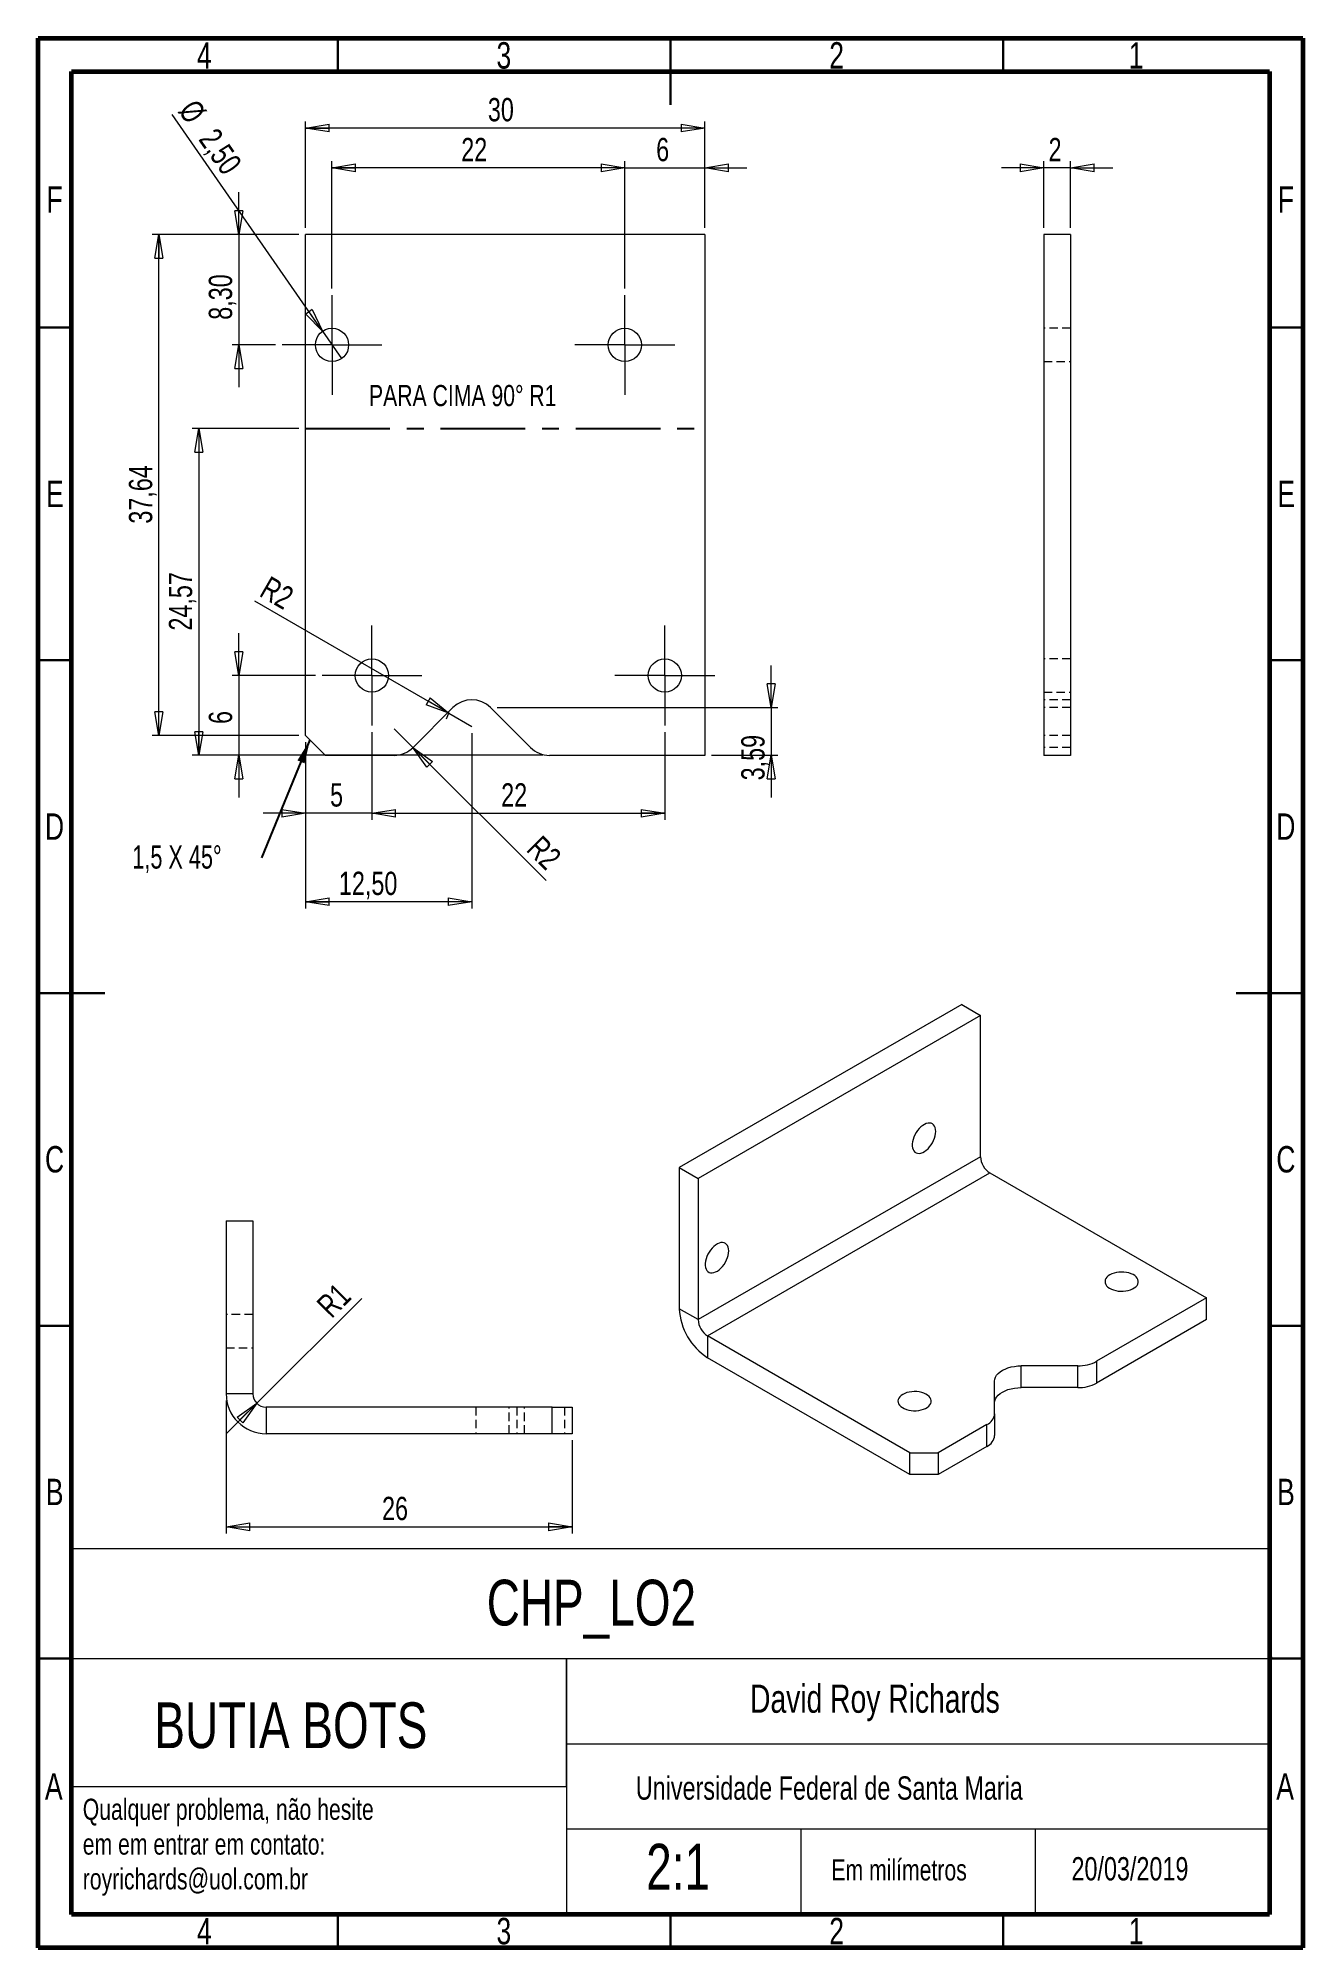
# Model space of a CAD drawing. Header units: millimetres. Extents: x 15 to 205, y 5 to 292.
import ezdxf

# ---------------------------------------------------------------- set-up
doc = ezdxf.new("R2010")
doc.units = ezdxf.units.MM
doc.linetypes.add('CENTERX2', pattern=[20.32, 12.7, -2.54, 2.54, -2.54])
doc.linetypes.add('HIDDEN', pattern=[1.905, 1.27, -0.635])
doc.styles.add('SLDTEXTSTYLE0', font='TXT', dxfattribs={"width": 0.75})
doc.styles.add('SLDTEXTSTYLE1', font='TXT', dxfattribs={"width": 0.694444})
doc.dimstyles.new('SLDDIMSTYLE0', dxfattribs={"dimtxt": 3.5, "dimasz": 3.556, "dimexe": 0, "dimexo": 0.0625, "dimgap": 0.875, "dimtad": 1, "dimlfac": 0.5, "dimrnd": 1e-09, "dimzin": 12, "dimdsep": 46, "dimtxsty": 'SLDTEXTSTYLE0', "dimblk1": 'CLOSED', "dimblk2": 'CLOSED', "dimsah": 1, "dimcen": 0.09, "dimadec": 0, "dimazin": 3, "dimtfac": 1, "dimtofl": 0, "dimtmove": 0, "dimatfit": 3, "dimldrblk": 'CLOSED', "dimfxl": 0, "dimfrac": 2, "dimtolj": 1, "dimtzin": 12, "dimarcsym": 0})
doc.dimstyles.new('SLDDIMSTYLE1', dxfattribs={"dimtxt": 3.5, "dimasz": 3.556, "dimexe": 0, "dimexo": 0.0625, "dimgap": 0.875, "dimtad": 1, "dimlfac": 0.5, "dimrnd": 1e-09, "dimzin": 12, "dimdsep": 46, "dimtxsty": 'SLDTEXTSTYLE0', "dimblk1": 'CLOSED', "dimblk2": 'CLOSED', "dimsah": 1, "dimcen": 0.09, "dimadec": 0, "dimazin": 3, "dimtfac": 1, "dimtmove": 0, "dimatfit": 0, "dimldrblk": 'CLOSED', "dimfxl": 0, "dimfrac": 2, "dimtolj": 1, "dimtzin": 12, "dimarcsym": 0})
doc.dimstyles.new('SLDDIMSTYLE2', dxfattribs={"dimtxt": 3.5, "dimasz": 3.556, "dimexe": 0, "dimexo": 0.0625, "dimgap": 0.875, "dimtad": 1, "dimlfac": 0.5, "dimrnd": 1e-09, "dimzin": 12, "dimdsep": 46, "dimtxsty": 'SLDTEXTSTYLE0', "dimblk1": 'NONE', "dimblk2": 'CLOSED', "dimsah": 1, "dimcen": 0, "dimadec": 0, "dimazin": 3, "dimtfac": 1, "dimtmove": 0, "dimatfit": 3, "dimldrblk": 'NONE', "dimfxl": 0, "dimfrac": 2, "dimtolj": 1, "dimtzin": 12, "dimarcsym": 0})
doc.dimstyles.new('SLDDIMSTYLE3', dxfattribs={"dimtxt": 3.5, "dimasz": 3.556, "dimexe": 0, "dimexo": 0.0625, "dimgap": 0.875, "dimtad": 1, "dimlfac": 0.5, "dimrnd": 1e-09, "dimzin": 12, "dimdsep": 46, "dimtxsty": 'SLDTEXTSTYLE0', "dimblk1": 'CLOSED', "dimblk2": 'CLOSED', "dimsah": 1, "dimcen": 0, "dimadec": 0, "dimazin": 3, "dimtfac": 1, "dimtofl": 0, "dimtmove": 0, "dimatfit": 3, "dimldrblk": 'CLOSED', "dimfxl": 0, "dimfrac": 2, "dimtolj": 1, "dimtzin": 12, "dimarcsym": 0})
doc.dimstyles.new('SLDDIMSTYLE4', dxfattribs={"dimtxt": 0.18, "dimasz": 3.556, "dimexe": 0, "dimexo": 0.0625, "dimgap": 0, "dimtad": 0, "dimtih": 1, "dimtoh": 1, "dimdec": 0, "dimrnd": 1e-09, "dimzin": 0, "dimdsep": 46, "dimtxsty": 'Standard', "dimsah": 1, "dimcen": 0.09, "dimadec": 0, "dimazin": 0, "dimtfac": 3.556, "dimtdec": 0, "dimtofl": 0, "dimtmove": 0, "dimatfit": 3, "dimfxl": 0, "dimfrac": 2, "dimtolj": 1, "dimtzin": 0, "dimarcsym": 0})
doc.dimstyles.new('SLDDIMSTYLE5', dxfattribs={"dimtxt": 3.5, "dimasz": 3.556, "dimexe": 0, "dimexo": 0.0625, "dimgap": 0.875, "dimtad": 1, "dimlfac": 0.5, "dimrnd": 1e-09, "dimzin": 12, "dimdsep": 46, "dimtxsty": 'SLDTEXTSTYLE0', "dimblk1": 'CLOSED', "dimblk2": 'CLOSED', "dimsah": 1, "dimcen": 0, "dimadec": 0, "dimazin": 3, "dimtfac": 1, "dimtofl": 0, "dimtmove": 1, "dimatfit": 3, "dimldrblk": 'CLOSED', "dimfxl": 0, "dimfrac": 2, "dimtolj": 1, "dimtzin": 12, "dimarcsym": 0})

# ---------------------------------------------------------------- blocks, each defined once
blk = doc.blocks.new('SW_NOTE_0')
at = {"color": 0, "linetype": 'Continuous', "lineweight": 0, "char_height": 3.175, "attachment_point": 1, "style": 'SLDTEXTSTYLE0'}
for s, insert in [('Qualquer problema, não hesite', (0, 4.09)), ('em em entrar em contato:', (0, -1.14)), ('royrichards@uol.com.br', (0, -6.37))]:
    blk.add_mtext(s, dxfattribs=dict(at, insert=insert))
blk = doc.blocks.new('_CLOSED')
at = {"color": 0, "linetype": 'ByBlock', "lineweight": -2}
for p, q in [((-1, 0.166667), (0, 0)), ((-1, 0.166667), (-1, -0.166667)), ((0, 0), (-1, -0.166667)), ((0, 0), (-1, 0))]:
    blk.add_line(p, q, dxfattribs=at)
blk = doc.blocks.new('_D')
at = {"color": 7, "linetype": 'Continuous', "lineweight": 0}
for p, q in [((55.14, 263.5), (55.14, 279.5)), ((115.14, 278.5), (55.14, 278.5)), ((115.14, 263.5), (115.14, 279.5))]:
    blk.add_line(p, q, dxfattribs=at)
at = {"color": 7, "linetype": 'Continuous', "lineweight": 0, "xscale": 3.556, "yscale": 3.556, "rotation": 180.0000000000004}
blk.add_blockref('_CLOSED', (55.14, 278.5, 3), dxfattribs=at)
at = {"color": 7, "linetype": 'Continuous', "lineweight": 0, "xscale": 3.556, "yscale": 3.556}
blk.add_blockref('_CLOSED', (115.14, 278.5, 3), dxfattribs=at)
at = {"color": 7, "linetype": 'Continuous', "lineweight": 0, "insert": (82.56, 283.01), "char_height": 3.5, "attachment_point": 1, "style": 'SLDTEXTSTYLE0'}
blk.add_mtext('30', dxfattribs=at)
blk = doc.blocks.new('_D_1')
at = {"color": 7, "linetype": 'Continuous', "lineweight": 0}
for p, q in [((103.14, 254.4), (103.14, 273.5)), ((115.14, 263.5), (115.14, 273.5)), ((103.14, 272.5), (96.79, 272.5)), ((103.14, 272.5), (115.14, 272.5)), ((115.14, 272.5), (121.49, 272.5))]:
    blk.add_line(p, q, dxfattribs=at)
at = {"color": 7, "linetype": 'Continuous', "lineweight": 0, "xscale": 3.556, "yscale": 3.556}
blk.add_blockref('_CLOSED', (103.14, 272.5, 3), dxfattribs=at)
at = {"color": 7, "linetype": 'Continuous', "lineweight": 0, "xscale": 3.556, "yscale": 3.556, "rotation": 180.0000000000004}
blk.add_blockref('_CLOSED', (115.14, 272.5, 3), dxfattribs=at)
at = {"color": 7, "linetype": 'Continuous', "lineweight": 0, "insert": (107.85, 277.01), "char_height": 3.5, "attachment_point": 1, "style": 'SLDTEXTSTYLE0'}
blk.add_mtext('6', dxfattribs=at)
blk = doc.blocks.new('_D_2')
at = {"color": 7, "linetype": 'Continuous', "lineweight": 0}
for p, q in [((59.14, 254.4), (59.14, 273.5)), ((103.14, 254.4), (103.14, 273.5)), ((103.14, 272.5), (59.14, 272.5))]:
    blk.add_line(p, q, dxfattribs=at)
at = {"color": 7, "linetype": 'Continuous', "lineweight": 0, "xscale": 3.556, "yscale": 3.556, "rotation": 180.0000000000004}
blk.add_blockref('_CLOSED', (59.14, 272.5, 3), dxfattribs=at)
at = {"color": 7, "linetype": 'Continuous', "lineweight": 0, "xscale": 3.556, "yscale": 3.556}
blk.add_blockref('_CLOSED', (103.14, 272.5, 3), dxfattribs=at)
at = {"color": 7, "linetype": 'Continuous', "lineweight": 0, "insert": (78.56, 277.01), "char_height": 3.5, "attachment_point": 1, "style": 'SLDTEXTSTYLE0'}
blk.add_mtext('22', dxfattribs=at)
blk = doc.blocks.new('_D_3')
at = {"color": 7, "linetype": 'Continuous', "lineweight": 0}
for p, q in [((45.14, 262.5), (45.14, 268.85)), ((54.14, 262.5), (44.14, 262.5)), ((45.14, 262.5), (45.14, 245.9)), ((50.64, 245.9), (44.14, 245.9)), ((45.14, 245.9), (45.14, 239.55))]:
    blk.add_line(p, q, dxfattribs=at)
at = {"color": 7, "linetype": 'Continuous', "lineweight": 0, "xscale": 3.556, "yscale": 3.556}
for p, rotation in [((45.14, 262.5, 3), 270.0000000000004), ((45.14, 245.9, 3), 90.0000000000004)]:
    blk.add_blockref('_CLOSED', p, dxfattribs=dict(at, rotation=rotation))
at = {"color": 7, "linetype": 'Continuous', "lineweight": 0, "insert": (40.63, 249.68), "char_height": 3.5, "attachment_point": 1, "rotation": 90, "style": 'SLDTEXTSTYLE0'}
blk.add_mtext('8,30', dxfattribs=at)
blk = doc.blocks.new('_D_4')
at = {"color": 7, "linetype": 'Continuous', "lineweight": 0}
for p, q in [((54.14, 262.5), (32.14, 262.5)), ((33.14, 187.22), (33.14, 262.5)), ((54.14, 187.22), (32.14, 187.22))]:
    blk.add_line(p, q, dxfattribs=at)
at = {"color": 7, "linetype": 'Continuous', "lineweight": 0, "xscale": 3.556, "yscale": 3.556}
for p, rotation in [((33.14, 262.5, 3), 90.0000000000004), ((33.14, 187.22, 3), 270.0000000000004)]:
    blk.add_blockref('_CLOSED', p, dxfattribs=dict(at, rotation=rotation))
at = {"color": 7, "linetype": 'Continuous', "lineweight": 0, "insert": (28.63, 219.04), "char_height": 3.5, "attachment_point": 1, "rotation": 90, "style": 'SLDTEXTSTYLE0'}
blk.add_mtext('37,64', dxfattribs=at)
blk = doc.blocks.new('_D_5')
at = {"color": 7, "linetype": 'Continuous', "lineweight": 0}
for p, q in [((54.14, 233.36), (38.14, 233.36)), ((39.14, 233.36), (39.14, 184.22)), ((90.8, 184.22), (38.14, 184.22))]:
    blk.add_line(p, q, dxfattribs=at)
at = {"color": 7, "linetype": 'Continuous', "lineweight": 0, "xscale": 3.556, "yscale": 3.556}
for p, rotation in [((39.14, 233.36, 3), 90.0000000000004), ((39.14, 184.22, 3), 270.0000000000004)]:
    blk.add_blockref('_CLOSED', p, dxfattribs=dict(at, rotation=rotation))
at = {"color": 7, "linetype": 'Continuous', "lineweight": 0, "insert": (34.63, 202.97), "char_height": 3.5, "attachment_point": 1, "rotation": 90, "style": 'SLDTEXTSTYLE0'}
blk.add_mtext('24,57', dxfattribs=at)
blk = doc.blocks.new('_D_6')
at = {"color": 7, "linetype": 'Continuous', "lineweight": 0}
for p, q in [((65.14, 187.72), (65.14, 174.51)), ((109.14, 187.72), (109.14, 174.51)), ((65.14, 175.51), (109.14, 175.51))]:
    blk.add_line(p, q, dxfattribs=at)
at = {"color": 7, "linetype": 'Continuous', "lineweight": 0, "xscale": 3.556, "yscale": 3.556, "rotation": 180.0000000000004}
blk.add_blockref('_CLOSED', (65.14, 175.51, 3), dxfattribs=at)
at = {"color": 7, "linetype": 'Continuous', "lineweight": 0, "xscale": 3.556, "yscale": 3.556}
blk.add_blockref('_CLOSED', (109.14, 175.51, 3), dxfattribs=at)
at = {"color": 7, "linetype": 'Continuous', "lineweight": 0, "insert": (84.56, 180.02), "char_height": 3.5, "attachment_point": 1, "style": 'SLDTEXTSTYLE0'}
blk.add_mtext('22', dxfattribs=at)
blk = doc.blocks.new('_D_7')
at = {"color": 7, "linetype": 'Continuous', "lineweight": 0}
for p, q in [((65.14, 187.72), (65.14, 174.51)), ((55.14, 186.22), (55.14, 174.51)), ((55.14, 175.51), (48.79, 175.51)), ((65.14, 175.51), (55.14, 175.51)), ((65.14, 175.51), (71.49, 175.51))]:
    blk.add_line(p, q, dxfattribs=at)
at = {"color": 7, "linetype": 'Continuous', "lineweight": 0, "xscale": 3.556, "yscale": 3.556}
blk.add_blockref('_CLOSED', (55.14, 175.51, 3), dxfattribs=at)
at = {"color": 7, "linetype": 'Continuous', "lineweight": 0, "xscale": 3.556, "yscale": 3.556, "rotation": 180.0000000000004}
blk.add_blockref('_CLOSED', (65.14, 175.51, 3), dxfattribs=at)
at = {"color": 7, "linetype": 'Continuous', "lineweight": 0, "insert": (58.85, 180.02), "char_height": 3.5, "attachment_point": 1, "style": 'SLDTEXTSTYLE0'}
blk.add_mtext('5', dxfattribs=at)
blk = doc.blocks.new('_D_8')
at = {"color": 7, "linetype": 'Continuous', "lineweight": 0}
for p, q in [((45.14, 196.22), (45.14, 202.57)), ((56.64, 196.22), (44.14, 196.22)), ((45.14, 196.22), (45.14, 184.22)), ((90.8, 184.22), (44.14, 184.22)), ((45.14, 184.22), (45.14, 177.87))]:
    blk.add_line(p, q, dxfattribs=at)
at = {"color": 7, "linetype": 'Continuous', "lineweight": 0, "xscale": 3.556, "yscale": 3.556}
for p, rotation in [((45.14, 196.22, 3), 270.0000000000004), ((45.14, 184.22, 3), 90.0000000000004)]:
    blk.add_blockref('_CLOSED', p, dxfattribs=dict(at, rotation=rotation))
at = {"color": 7, "linetype": 'Continuous', "lineweight": 0, "insert": (40.63, 188.93), "char_height": 3.5, "attachment_point": 1, "rotation": 90, "style": 'SLDTEXTSTYLE0'}
blk.add_mtext('6', dxfattribs=at)
blk = doc.blocks.new('_D_9')
at = {"color": 7, "linetype": 'Continuous', "lineweight": 0}
for q in [(35.12, 280.52), (60.57, 243.85)]:
    blk.add_line((57.72, 247.96), q, dxfattribs=at)
at = {"color": 7, "linetype": 'Continuous', "lineweight": 0, "xscale": 3.556, "yscale": 3.556, "rotation": 304.7566631113198}
blk.add_blockref('_CLOSED', (57.72, 247.96, 3), dxfattribs=at)
at = {"color": 7, "linetype": 'Continuous', "lineweight": 0, "char_height": 3.5, "attachment_point": 1, "rotation": 304.7567, "style": 'SLDTEXTSTYLE0'}
for s, insert in [('%%c', (38.82, 283.09)), ('2,50', (41.87, 278.78))]:
    blk.add_mtext(s, dxfattribs=dict(at, insert=insert))
blk = doc.blocks.new('_NONE')
blk = doc.blocks.new('_D_10')
at = {"color": 7, "linetype": 'Continuous', "lineweight": 0}
for q in [(68.48, 188.22), (91.31, 165.39)]:
    blk.add_line((71.31, 185.39), q, dxfattribs=at)
at = {"color": 7, "linetype": 'Continuous', "lineweight": 0, "xscale": 3.556, "yscale": 3.556, "rotation": 135.0000000000001}
blk.add_blockref('_CLOSED', (71.31, 185.39, 3), dxfattribs=at)
at = {"color": 7, "linetype": 'Continuous', "lineweight": 0, "insert": (90.66, 172.41), "char_height": 3.5, "attachment_point": 1, "rotation": 315, "style": 'SLDTEXTSTYLE0'}
blk.add_mtext('R2', dxfattribs=at)
blk = doc.blocks.new('_D_11')
at = {"color": 7, "linetype": 'Continuous', "lineweight": 0}
for q in [(47.54, 207.38), (80.14, 188.56)]:
    blk.add_line((76.68, 190.56), q, dxfattribs=at)
blk.add_arc((80.14, 188.56), 4, 149.0362, 164.0362, dxfattribs=at)
at = {"color": 7, "linetype": 'Continuous', "lineweight": 0, "xscale": 3.556, "yscale": 3.556, "rotation": 330.0000000000009}
blk.add_blockref('_CLOSED', (76.68, 190.56, 3), dxfattribs=at)
at = {"color": 7, "linetype": 'Continuous', "lineweight": 0, "insert": (49.8, 211.28), "char_height": 3.5, "attachment_point": 1, "rotation": 330, "style": 'SLDTEXTSTYLE0'}
blk.add_mtext('R2', dxfattribs=at)
blk = doc.blocks.new('_D_12')
at = {"color": 7, "linetype": 'Continuous', "lineweight": 0}
for p, q in [((125.14, 191.39), (125.14, 197.74)), ((83.97, 191.39), (126.14, 191.39)), ((125.14, 191.39), (125.14, 184.22)), ((116.14, 184.22), (126.14, 184.22)), ((125.14, 184.22), (125.14, 177.87))]:
    blk.add_line(p, q, dxfattribs=at)
at = {"color": 7, "linetype": 'Continuous', "lineweight": 0, "xscale": 3.556, "yscale": 3.556}
for p, rotation in [((125.14, 191.39, 3), 270.0000000000004), ((125.14, 184.22, 3), 90.0000000000004)]:
    blk.add_blockref('_CLOSED', p, dxfattribs=dict(at, rotation=rotation))
at = {"color": 7, "linetype": 'Continuous', "lineweight": 0, "insert": (120.63, 180.46), "char_height": 3.5, "attachment_point": 1, "rotation": 90, "style": 'SLDTEXTSTYLE0'}
blk.add_mtext('3,59', dxfattribs=at)
blk = doc.blocks.new('_D_13')
at = {"color": 7, "linetype": 'Continuous', "lineweight": 0}
for p, q in [((80.14, 187.56), (80.14, 161.22)), ((55.14, 186.22), (55.14, 161.22)), ((80.14, 162.22), (55.14, 162.22))]:
    blk.add_line(p, q, dxfattribs=at)
at = {"color": 7, "linetype": 'Continuous', "lineweight": 0, "xscale": 3.556, "yscale": 3.556, "rotation": 180.0000000000004}
blk.add_blockref('_CLOSED', (55.14, 162.22, 3), dxfattribs=at)
at = {"color": 7, "linetype": 'Continuous', "lineweight": 0, "xscale": 3.556, "yscale": 3.556}
blk.add_blockref('_CLOSED', (80.14, 162.22, 3), dxfattribs=at)
at = {"color": 7, "linetype": 'Continuous', "lineweight": 0, "insert": (60.18, 166.73), "char_height": 3.5, "attachment_point": 1, "style": 'SLDTEXTSTYLE0'}
blk.add_mtext('12,50', dxfattribs=at)
blk = doc.blocks.new('SW_NOTE_1')
at = {"color": 0, "linetype": 'Continuous', "lineweight": 0, "insert": (-19.42, 1.87), "char_height": 3.5, "attachment_point": 1, "style": 'SLDTEXTSTYLE1'}
blk.add_mtext('1,5 X 45°', dxfattribs=at)
blk = doc.blocks.new('SW_CENTERMARKSYMBOL_0')
at = {"color": 0, "linetype": 'Continuous', "lineweight": 0}
for p, q in [((0, 5), (0, 7.5)), ((0, 0), (0, 5)), ((-5, 0), (-7.5, 0)), ((0, 0), (-5, 0)), ((0, 0), (0, -5)), ((0, 0), (5, 0)), ((5, 0), (7.5, 0)), ((0, -5), (0, -7.5))]:
    blk.add_line(p, q, dxfattribs=at)
blk = doc.blocks.new('SW_CENTERMARKSYMBOL_1')
at = {"color": 0, "linetype": 'Continuous', "lineweight": 0}
for p, q in [((0, 5), (0, 7.5)), ((0, 0), (0, 5)), ((-5, 0), (-7.5, 0)), ((0, 0), (-5, 0)), ((0, 0), (0, -5)), ((0, 0), (5, 0)), ((5, 0), (7.5, 0)), ((0, -5), (0, -7.5))]:
    blk.add_line(p, q, dxfattribs=at)
blk = doc.blocks.new('SW_CENTERMARKSYMBOL_2')
at = {"color": 0, "linetype": 'Continuous', "lineweight": 0}
for p, q in [((0, 5), (0, 7.5)), ((0, 0), (0, 5)), ((-5, 0), (-7.5, 0)), ((0, 0), (-5, 0)), ((0, 0), (0, -5)), ((0, 0), (5, 0)), ((5, 0), (7.5, 0)), ((0, -5), (0, -7.5))]:
    blk.add_line(p, q, dxfattribs=at)
blk = doc.blocks.new('SW_CENTERMARKSYMBOL_3')
at = {"color": 0, "linetype": 'Continuous', "lineweight": 0}
for p, q in [((0, 5), (0, 7.5)), ((0, 0), (0, 5)), ((-5, 0), (-7.5, 0)), ((0, 0), (-5, 0)), ((0, 0), (0, -5)), ((0, 0), (5, 0)), ((5, 0), (7.5, 0)), ((0, -5), (0, -7.5))]:
    blk.add_line(p, q, dxfattribs=at)
blk = doc.blocks.new('SW_CENTERMARKSYMBOL_4')
at = {"color": 0, "linetype": 'Continuous', "lineweight": 0}
for p, q in [((0, 5), (0, 7.5)), ((0, 0), (0, 5)), ((-5, 0), (-7.5, 0)), ((0, 0), (-5, 0)), ((0, 0), (0, -5)), ((0, 0), (5, 0)), ((5, 0), (7.5, 0)), ((0, -5), (0, -7.5))]:
    blk.add_line(p, q, dxfattribs=at)
blk = doc.blocks.new('SW_CENTERMARKSYMBOL_5')
at = {"color": 0, "linetype": 'Continuous', "lineweight": 0}
for p, q in [((0, 5), (0, 7.5)), ((0, 0), (0, 5)), ((-5, 0), (-7.5, 0)), ((0, 0), (-5, 0)), ((0, 0), (0, -5)), ((0, 0), (5, 0)), ((5, 0), (7.5, 0)), ((0, -5), (0, -7.5))]:
    blk.add_line(p, q, dxfattribs=at)
blk = doc.blocks.new('SW_CENTERMARKSYMBOL_6')
at = {"color": 0, "linetype": 'Continuous', "lineweight": 0}
for p, q in [((0, 5), (0, 7.5)), ((0, 0), (0, 5)), ((-5, 0), (-7.5, 0)), ((0, 0), (-5, 0)), ((0, 0), (0, -5)), ((0, 0), (5, 0)), ((5, 0), (7.5, 0)), ((0, -5), (0, -7.5))]:
    blk.add_line(p, q, dxfattribs=at)
blk = doc.blocks.new('SW_CENTERMARKSYMBOL_7')
at = {"color": 0, "linetype": 'Continuous', "lineweight": 0}
for p, q in [((0, 5), (0, 7.5)), ((0, 0), (0, 5)), ((-5, 0), (-7.5, 0)), ((0, 0), (-5, 0)), ((0, 0), (0, -5)), ((0, 0), (5, 0)), ((5, 0), (7.5, 0)), ((0, -5), (0, -7.5))]:
    blk.add_line(p, q, dxfattribs=at)
blk = doc.blocks.new('_D_14')
at = {"color": 7, "linetype": 'Continuous', "lineweight": 0}
for p, q in [((166.1, 263.5), (166.1, 273.5)), ((170.1, 263.5), (170.1, 273.5)), ((166.1, 272.5), (159.75, 272.5)), ((170.1, 272.5), (166.1, 272.5)), ((170.1, 272.5), (176.45, 272.5))]:
    blk.add_line(p, q, dxfattribs=at)
at = {"color": 7, "linetype": 'Continuous', "lineweight": 0, "xscale": 3.556, "yscale": 3.556}
blk.add_blockref('_CLOSED', (166.1, 272.5), dxfattribs=at)
at = {"color": 7, "linetype": 'Continuous', "lineweight": 0, "xscale": 3.556, "yscale": 3.556, "rotation": 180.0000000000004}
blk.add_blockref('_CLOSED', (170.1, 272.5), dxfattribs=at)
at = {"color": 7, "linetype": 'Continuous', "lineweight": 0, "insert": (166.8, 277.01), "char_height": 3.5, "attachment_point": 1, "style": 'SLDTEXTSTYLE0'}
blk.add_mtext('2', dxfattribs=at)
blk = doc.blocks.new('_D_15')
at = {"color": 7, "linetype": 'Continuous', "lineweight": 0}
for q in [(63.62, 102.6), (43.33, 82.37)]:
    blk.add_line((47.83, 86.85), q, dxfattribs=at)
at = {"color": 7, "linetype": 'Continuous', "lineweight": 0, "xscale": 3.556, "yscale": 3.556, "rotation": 44.91459575576875}
blk.add_blockref('_CLOSED', (47.83, 86.85), dxfattribs=at)
at = {"color": 7, "linetype": 'Continuous', "lineweight": 0, "insert": (56.59, 101.95), "char_height": 3.5, "attachment_point": 1, "rotation": 45, "style": 'SLDTEXTSTYLE0'}
blk.add_mtext('R1', dxfattribs=at)
blk = doc.blocks.new('_D_16')
at = {"color": 7, "linetype": 'Continuous', "lineweight": 0}
for p, q in [((43.24, 87.27), (43.24, 67.27)), ((95.24, 81.27), (95.24, 67.27)), ((43.24, 68.27), (95.24, 68.27))]:
    blk.add_line(p, q, dxfattribs=at)
at = {"color": 7, "linetype": 'Continuous', "lineweight": 0, "xscale": 3.556, "yscale": 3.556, "rotation": 180.0000000000004}
blk.add_blockref('_CLOSED', (43.24, 68.27), dxfattribs=at)
at = {"color": 7, "linetype": 'Continuous', "lineweight": 0, "xscale": 3.556, "yscale": 3.556}
blk.add_blockref('_CLOSED', (95.24, 68.27), dxfattribs=at)
at = {"color": 7, "linetype": 'Continuous', "lineweight": 0, "insert": (66.66, 72.78), "char_height": 3.5, "attachment_point": 1, "style": 'SLDTEXTSTYLE0'}
blk.add_mtext('26', dxfattribs=at)

msp = doc.modelspace()

# ---------------------------------------------------------------- linework, layer by layer
at = {"color": 7, "linetype": 'Continuous', "lineweight": 60}
for p, q in [((15, 5), (15, 292)), ((15, 292), (205, 292)), ((205, 292), (205, 5)), ((20, 10), (20, 287)), ((20, 287), (200, 287)), ((200, 287), (200, 10)), ((200, 10), (20, 10)), ((205, 5), (15, 5))]:
    msp.add_line(p, q, dxfattribs=at)
at = {"color": 7, "linetype": 'Continuous', "lineweight": 30}
for p, q in [((60, 287), (60, 292)), ((110, 292), (110, 282)), ((110, 287), (110, 292)), ((160, 287), (160, 292)), ((20, 248.5), (15, 248.5)), ((200, 248.5), (205, 248.5)), ((20, 198.5), (15, 198.5)), ((200, 198.5), (205, 198.5)), ((15, 148.5), (25, 148.5)), ((20, 148.5), (15, 148.5)), ((205, 148.5), (195, 148.5)), ((200, 148.5), (205, 148.5)), ((20, 98.5), (15, 98.5)), ((200, 98.5), (205, 98.5)), ((20, 48.5), (15, 48.5)), ((200, 48.5), (205, 48.5)), ((60, 10), (60, 5)), ((110, 10), (110, 5)), ((160, 10), (160, 5))]:
    msp.add_line(p, q, dxfattribs=at)
at = {"color": 7, "linetype": 'Continuous', "lineweight": 15}
for p, q in [((55.142, 187.218), (55.142, 262.501)), ((115.142, 262.501), (55.142, 262.501)), ((115.142, 262.501), (115.142, 184.218)), ((166.096, 262.501), (166.096, 184.218)), ((170.096, 262.501), (166.096, 262.501)), ((170.096, 262.501), (170.096, 184.218)), ((77.313, 191.39), (71.313, 185.39)), ((88.97, 185.39), (82.97, 191.39)), ((55.142, 187.218), (58.142, 184.218)), ((68.485, 184.218), (58.142, 184.218)), ((115.142, 184.218), (91.799, 184.218)), ((170.096, 184.218), (166.096, 184.218)), ((153.749, 146.761), (111.322, 122.269)), ((153.749, 146.761), (156.577, 145.129)), ((156.577, 145.129), (114.151, 120.636)), ((156.577, 123.899), (156.577, 145.129)), ((156.577, 123.899), (114.151, 99.406)), ((111.322, 122.269), (114.151, 120.636)), ((111.322, 122.269), (111.322, 101.039)), ((114.151, 120.636), (114.151, 99.406)), ((115.565, 96.957), (157.991, 121.449)), ((157.991, 121.449), (190.518, 102.672)), ((43.241, 114.268), (47.241, 114.268)), ((43.241, 114.268), (43.241, 88.268)), ((47.241, 114.268), (47.241, 88.268)), ((114.151, 99.406), (111.322, 101.039)), ((190.518, 102.672), (174.012, 93.143)), ((190.518, 99.406), (190.518, 102.672)), ((190.518, 99.406), (174.012, 89.877)), ((145.971, 79.404), (115.565, 96.957)), ((115.565, 96.957), (115.565, 93.691)), ((145.971, 76.138), (115.565, 93.691)), ((171.184, 92.467), (162.698, 92.467)), ((162.698, 89.2), (162.698, 92.467)), ((171.184, 89.2), (171.184, 92.467)), ((174.012, 93.143), (174.012, 89.877)), ((158.698, 85.259), (158.698, 90.157)), ((171.184, 89.2), (162.698, 89.2)), ((47.241, 88.268), (43.241, 88.268)), ((49.241, 86.268), (49.241, 82.268)), ((92.241, 86.268), (49.241, 86.268)), ((92.241, 82.268), (92.241, 86.268)), ((92.241, 86.268), (95.241, 86.268)), ((95.241, 86.268), (95.241, 82.268)), ((157.527, 83.626), (150.213, 79.404)), ((157.527, 80.36), (157.527, 83.626)), ((158.698, 85.259), (158.698, 81.993)), ((92.241, 82.268), (49.241, 82.268)), ((95.241, 82.268), (92.241, 82.268)), ((157.527, 80.36), (150.213, 76.138)), ((145.971, 79.404), (150.213, 79.404)), ((145.971, 76.138), (145.971, 79.404)), ((150.213, 79.404), (150.213, 76.138)), ((150.213, 76.138), (145.971, 76.138))]:
    msp.add_line(p, q, dxfattribs=at)
at = {"color": 7, "linetype": 'HIDDEN', "lineweight": 0}
for p, q in [((170.096, 248.401), (166.096, 248.401)), ((166.096, 243.401), (170.096, 243.401)), ((170.096, 198.718), (166.096, 198.718)), ((166.096, 193.718), (170.096, 193.718)), ((170.096, 192.561), (166.096, 192.561)), ((170.096, 191.39), (166.096, 191.39)), ((170.096, 187.218), (166.096, 187.218)), ((170.096, 185.39), (166.096, 185.39)), ((47.241, 100.168), (43.241, 100.168)), ((43.241, 95.168), (47.241, 95.168)), ((80.741, 86.268), (80.741, 82.268)), ((85.741, 82.268), (85.741, 86.268)), ((86.898, 86.268), (86.898, 82.268)), ((88.07, 82.268), (88.07, 86.268)), ((94.07, 86.268), (94.07, 82.268))]:
    msp.add_line(p, q, dxfattribs=at)
at = {"color": 7, "linetype": 'CENTERX2'}
msp.add_line((55.142, 233.36), (115.142, 233.36), dxfattribs=at)
at = {"color": 7, "linetype": 'Continuous', "lineweight": 0}
for p, q in [((20, 65), (200, 65)), ((20, 48.5), (200, 48.5)), ((94.374, 29.25), (94.374, 48.5)), ((94.374, 48.5), (94.374, 10)), ((200, 48.5), (200.442, 48.669)), ((94.374, 35.667), (200, 35.667)), ((200, 35.667), (200, 22.837)), ((20, 29.25), (94.374, 29.25)), ((200, 22.837), (94.374, 22.837)), ((129.584, 22.837), (129.584, 10)), ((164.794, 22.837), (164.794, 10))]:
    msp.add_line(p, q, dxfattribs=at)
at = {"color": 7, "linetype": 'Continuous', "lineweight": 15, "flags": 128}
for points in [[(149.86, 127.696), (149.839, 127.996), (149.777, 128.264), (149.676, 128.496), (149.538, 128.685), (149.366, 128.826), (149.163, 128.918), (148.936, 128.956), (148.689, 128.942), (148.428, 128.874), (148.16, 128.755), (147.889, 128.586), (147.623, 128.374), (147.369, 128.121), (147.131, 127.834), (146.916, 127.521), (146.728, 127.187), (146.572, 126.842), (146.452, 126.492), (146.371, 126.147), (146.329, 125.814), (146.329, 125.502), (146.371, 125.217), (146.452, 124.966), (146.572, 124.755), (146.728, 124.59), (146.916, 124.473), (147.131, 124.407), (147.369, 124.395), (147.623, 124.437), (147.889, 124.531), (148.16, 124.675), (148.428, 124.866), (148.689, 125.099), (148.936, 125.37), (149.163, 125.671), (149.366, 125.995), (149.538, 126.336), (149.676, 126.684), (149.777, 127.033), (149.839, 127.373), (149.86, 127.696)], [(118.747, 109.735), (118.726, 110.035), (118.665, 110.304), (118.563, 110.535), (118.425, 110.724), (118.253, 110.865), (118.051, 110.957), (117.824, 110.996), (117.577, 110.981), (117.316, 110.913), (117.047, 110.794), (116.776, 110.625), (116.511, 110.413), (116.256, 110.16), (116.018, 109.873), (115.803, 109.56), (115.615, 109.226), (115.46, 108.881), (115.34, 108.531), (115.258, 108.186), (115.217, 107.853), (115.217, 107.541), (115.258, 107.256), (115.34, 107.005), (115.46, 106.794), (115.615, 106.629), (115.803, 106.512), (116.018, 106.446), (116.256, 106.434), (116.511, 106.476), (116.776, 106.57), (117.047, 106.714), (117.316, 106.905), (117.577, 107.138), (117.824, 107.409), (118.051, 107.71), (118.253, 108.034), (118.425, 108.375), (118.563, 108.723), (118.665, 109.072), (118.726, 109.412), (118.747, 109.735)], [(176.023, 106.141), (175.773, 105.974), (175.572, 105.786), (175.422, 105.583), (175.327, 105.369), (175.291, 105.149), (175.313, 104.928), (175.393, 104.712), (175.529, 104.505), (175.718, 104.313), (175.956, 104.14), (176.237, 103.99), (176.554, 103.866), (176.9, 103.772), (177.267, 103.71), (177.647, 103.68), (178.029, 103.684), (178.406, 103.722), (178.769, 103.793), (179.109, 103.895), (179.418, 104.025), (179.688, 104.182), (179.914, 104.36), (180.091, 104.556), (180.213, 104.765), (180.279, 104.983), (180.286, 105.204), (180.235, 105.423), (180.127, 105.635), (179.963, 105.835), (179.749, 106.018), (179.489, 106.18), (179.189, 106.317), (178.856, 106.426), (178.499, 106.505), (178.125, 106.551), (177.742, 106.564), (177.361, 106.543), (176.99, 106.488), (176.638, 106.402), (176.313, 106.285), (176.023, 106.141)], [(158.698, 90.157), (158.733, 90.459), (158.835, 90.755), (159.003, 91.041), (159.234, 91.312), (159.525, 91.563), (159.87, 91.79), (160.263, 91.989), (160.698, 92.157), (161.168, 92.291), (161.663, 92.388), (162.176, 92.447), (162.698, 92.467)], [(158.698, 86.891), (158.733, 87.193), (158.835, 87.489), (159.003, 87.775), (159.234, 88.046), (159.525, 88.297), (159.87, 88.524), (160.263, 88.723), (160.698, 88.891), (161.168, 89.025), (161.663, 89.122), (162.176, 89.181), (162.698, 89.2)], [(144.91, 88.18), (144.661, 88.013), (144.459, 87.825), (144.309, 87.622), (144.215, 87.408), (144.178, 87.188), (144.2, 86.967), (144.28, 86.751), (144.416, 86.544), (144.606, 86.352), (144.843, 86.179), (145.124, 86.029), (145.441, 85.906), (145.788, 85.811), (146.155, 85.749), (146.534, 85.719), (146.917, 85.723), (147.294, 85.761), (147.656, 85.832), (147.996, 85.934), (148.305, 86.064), (148.576, 86.221), (148.802, 86.399), (148.978, 86.595), (149.1, 86.804), (149.166, 87.022), (149.173, 87.243), (149.122, 87.462), (149.014, 87.674), (148.851, 87.874), (148.636, 88.057), (148.376, 88.219), (148.076, 88.356), (147.744, 88.465), (147.386, 88.544), (147.012, 88.59), (146.63, 88.603), (146.249, 88.582), (145.878, 88.527), (145.526, 88.441), (145.2, 88.324), (144.91, 88.18)]]:
    msp.add_lwpolyline(points, dxfattribs=at)
at = {"color": 7, "linetype": 'Continuous', "lineweight": 15}
for centre in [(59.142, 245.901), (103.142, 245.901), (65.142, 196.218), (109.142, 196.218)]:
    msp.add_circle(centre, 2.5, dxfattribs=at)
for centre, radius, start, end in [((80.142, 188.561), 4, 45, 135), ((68.485, 188.218), 4, 270, 315), ((91.799, 188.218), 4, 225, 270), ((159.635, 124.031), 3.06, 182.4764, 237.5236), ((120.509, 101.444), 9.196, 182.52416, 237.47584), ((117.208, 99.539), 3.06, 182.4763, 237.5237), ((171.299, 98.237), 5.772, 268.8559, 298.04024), ((171.299, 94.971), 5.772, 268.8559, 298.04024), ((49.241, 88.268), 6, 180, 270), ((49.241, 88.268), 2, 180, 270), ((156.697, 85.459), 2.012, 294.37466, 354.3052), ((156.697, 82.192), 2.012, 294.37466, 354.3052)]:
    msp.add_arc(centre, radius, start, end, dxfattribs=at)

# ---------------------------------------------------------------- block references
at = {"color": 7, "linetype": 'Continuous', "lineweight": 0}
for name, p in [('SW_CENTERMARKSYMBOL_2', (59.142, 245.901)), ('SW_CENTERMARKSYMBOL_6', (59.142, 245.901)), ('SW_CENTERMARKSYMBOL_3', (103.142, 245.901)), ('SW_CENTERMARKSYMBOL_7', (103.142, 245.901)), ('SW_CENTERMARKSYMBOL_0', (65.142, 196.218)), ('SW_CENTERMARKSYMBOL_4', (65.142, 196.218)), ('SW_CENTERMARKSYMBOL_1', (109.142, 196.218)), ('SW_CENTERMARKSYMBOL_5', (109.142, 196.218)), ('SW_NOTE_1', (48.569, 168.827)), ('SW_NOTE_0', (21.693, 23.318))]:
    msp.add_blockref(name, p, dxfattribs=at)

# ---------------------------------------------------------------- texts
at = {"color": 7, "linetype": 'Continuous', "lineweight": 0, "style": 'SLDTEXTSTYLE0'}
for s, insert, char_height, attachment_point in [('4', (39.96, 291.401), 3.969, 2), ('3', (84.96, 291.401), 3.969, 2), ('2', (134.96, 291.401), 3.969, 2), ('1', (179.96, 291.401), 3.969, 2), ('F', (17.458, 269.747), 3.969, 2), ('F', (202.458, 269.747), 3.969, 2), ('PARA CIMA 90° R1', (64.698, 239.877), 3.175, 1), ('E', (17.508, 225.497), 3.969, 2), ('E', (202.508, 225.497), 3.969, 2), ('D', (17.453, 175.497), 3.969, 2), ('D', (202.453, 175.497), 3.969, 2), ('C', (17.459, 125.497), 3.969, 2), ('C', (202.459, 125.497), 3.969, 2), ('B', (17.471, 75.497), 3.969, 2), ('B', (202.471, 75.497), 3.969, 2), ('CHP_LO2', (82.391, 60.317), 6.8792, 1), ('David Roy Richards', (121.956, 44.556), 4.23333, 1), ('BUTIA BOTS', (52.963, 41.886), 6.8792, 2), ('A', (17.34, 31.247), 3.969, 2), ('Universidade Federal de Santa Maria', (104.789, 30.759), 3.5, 1), ('A', (202.34, 31.247), 3.969, 2), ('2:1', (106.349, 20.628), 6.8792, 1), ('Em milímetros', (134.173, 18.3), 3.175, 1), ('20/03/2019', (170.246, 18.628), 3.5, 1), ('4', (39.96, 9.497), 3.969, 2), ('3', (84.96, 9.497), 3.969, 2), ('2', (134.96, 9.497), 3.969, 2), ('1', (179.96, 9.497), 3.969, 2)]:
    msp.add_mtext(s, dxfattribs=dict(at, insert=insert, char_height=char_height, attachment_point=attachment_point))

# ---------------------------------------------------------------- dimensions: what is measured, and where the dimension line sits
at = {"color": 7, "linetype": 'Continuous', "lineweight": 0}
dim = msp.add_diameter_dim_2p(p1=(60.567, 243.847), p2=(57.716, 247.955), dimstyle='SLDDIMSTYLE2', dxfattribs=at)
dim.commit()
dim.dimension.update_dxf_attribs({"geometry": '_D_9', "text_midpoint": (39.142, 274.724), "dimtype": 163})
for base, p1, p2, dimstyle, picture, middle in [((55.142, 278.501), (115.142, 262.501), (55.142, 262.501), 'SLDDIMSTYLE0', '_D', (85.142, 278.501)), ((59.142, 272.501), (103.142, 253.401), (59.142, 253.401), 'SLDDIMSTYLE0', '_D_2', (81.142, 272.501)), ((115.142, 272.501), (103.142, 253.401), (115.142, 262.501), 'SLDDIMSTYLE1', '_D_1', (109.142, 272.501)), ((166.096, 272.501), (170.096, 262.501), (166.096, 262.501), 'SLDDIMSTYLE1', '_D_14', (168.096, 272.501)), ((55.142, 175.506), (65.142, 188.718), (55.142, 187.218), 'SLDDIMSTYLE1', '_D_7', (60.142, 175.506)), ((55.142, 162.218), (80.142, 188.561), (55.142, 187.218), 'SLDDIMSTYLE1', '_D_13', (65.998, 162.218)), ((109.142, 175.506), (65.142, 188.718), (109.142, 188.718), 'SLDDIMSTYLE0', '_D_6', (87.142, 175.506)), ((95.241, 68.268), (43.241, 88.268), (95.241, 82.268), 'SLDDIMSTYLE0', '_D_16', (69.241, 68.268))]:
    dim = msp.add_linear_dim(base=base, p1=p1, p2=p2, dimstyle=dimstyle, dxfattribs=at)
    dim.commit()
    dim.dimension.update_dxf_attribs({"geometry": picture, "text_midpoint": middle, "dimtype": 160})
for base, p1, p2, dimstyle, picture, middle in [((45.142, 245.901), (55.142, 262.501), (51.642, 245.901), 'SLDDIMSTYLE1', '_D_3', (45.142, 254.201)), ((33.142, 262.501), (55.142, 187.218), (55.142, 262.501), 'SLDDIMSTYLE0', '_D_4', (33.142, 224.86)), ((39.142, 184.218), (55.142, 233.36), (91.799, 184.218), 'SLDDIMSTYLE0', '_D_5', (39.142, 208.789)), ((45.142, 184.218), (57.642, 196.218), (91.799, 184.218), 'SLDDIMSTYLE1', '_D_8', (45.142, 190.218)), ((125.142, 184.218), (82.97, 191.39), (115.142, 184.218), 'SLDDIMSTYLE1', '_D_12', (125.142, 184.985))]:
    dim = msp.add_linear_dim(base=base, p1=p1, p2=p2, angle=90, dimstyle=dimstyle, dxfattribs=at)
    dim.commit()
    dim.dimension.update_dxf_attribs({"geometry": picture, "text_midpoint": middle, "dimtype": 160})
for center, mpoint, dimstyle, picture, middle in [((80.142, 188.561), (76.678, 190.561), 'SLDDIMSTYLE3', '_D_11', (49.797, 206.081)), ((68.485, 188.218), (71.313, 185.39), 'SLDDIMSTYLE3', '_D_10', (89.487, 167.216)), ((49.241, 88.268), (47.827, 86.854), 'SLDDIMSTYLE5', '_D_15', (61.827, 100.854))]:
    dim = msp.add_radius_dim(center=center, mpoint=mpoint, dimstyle=dimstyle, dxfattribs=at)
    dim.commit()
    dim.dimension.update_dxf_attribs({"geometry": picture, "text_midpoint": middle, "dimtype": 164})

# ---------------------------------------------------------------- leaders
msp.add_leader([(55.835, 186.524), (48.569, 168.827)], dimstyle='SLDDIMSTYLE4', dxfattribs=at)

doc.saveas('drawing.dxf')
